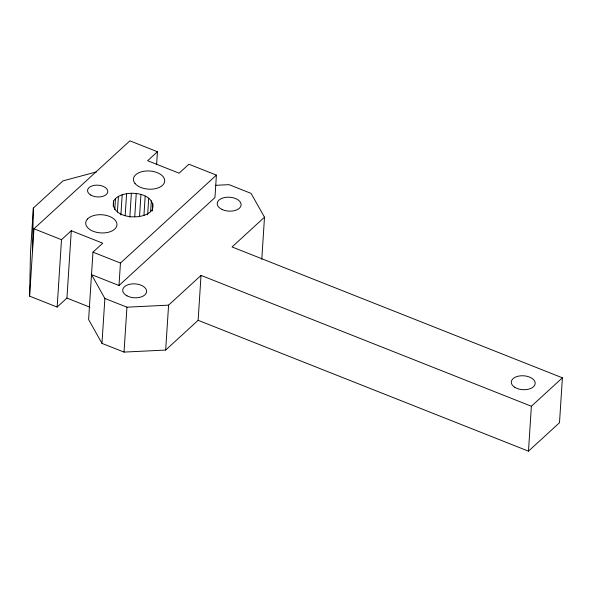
<?xml version="1.0" encoding="UTF-8"?>
<svg xmlns="http://www.w3.org/2000/svg" width="592" height="592" viewBox="0 0 592 592"><rect width="100%" height="100%" fill="white"/><g stroke="black" fill="none" stroke-linecap="round" stroke-linejoin="round"><path stroke-width="0.89" d="M215.473 185.311L229.037 184.66L251.052 193.384L264.506 217.197L232.049 246.953L562.4 377.814L531.379 406.26L201.028 275.398L198.128 320.309L165.679 350.057L124.031 352.092L101.965 343.382L88.608 319.525L92.966 252.162L102.749 243.194L71.292 230.732L66.933 298.094L57.15 307.063L29.6 296.148L30.466 252.939L33.367 208.029L62.959 180.9L96.585 171.858M32.501 251.245L33.367 208.029M29.6 296.148L33.959 228.786L129.892 140.837L157.442 151.752L156.606 164.665M57.15 307.063L61.501 239.701L71.292 230.732M101.965 343.382L104.873 298.472L91.516 274.621L118.999 285.507L214.955 197.565L216.406 175.106L188.9 164.213L179.117 173.182L147.652 160.721L157.442 151.752M113.25 206.534L113.612 200.999C120.783 188.434 156.414 191.223 152.529 209.146C145.351 221.711 109.727 218.922 113.612 200.999M114.789 209.531L115.507 198.461M117.408 211.995L118.422 196.307M120.886 214.97L122.196 194.664M118.999 285.507L120.45 263.055L216.406 175.106M125.164 215.777L126.599 193.628M129.826 217.249L131.372 193.258M124.031 352.092L126.94 307.181L104.873 298.472M134.761 216.635L136.249 193.569M139.512 216.702L140.94 194.553M143.923 215.525L145.173 196.144M147.63 214.866L148.703 198.261M150.612 211.84L151.323 200.769M152.41 210.907L152.884 203.53M165.679 350.057L168.579 305.146L201.028 275.398M261.782 259.355L264.506 217.197M198.128 320.309L528.478 451.163L531.379 406.26M562.4 377.814L559.499 422.718L528.478 451.163M126.94 307.181L168.579 305.146M33.959 228.786L61.501 239.701M92.966 252.162L120.45 263.055M66.933 298.094L89.888 307.189M87.483 219.018L87.054 219.514A15.658 9.095 3.7 0 0 102.631 232.967A15.658 9.095 3.7 0 0 114.374 219.358A15.658 9.095 3.7 0 0 87.483 219.018M135.05 183.52L134.643 182.98A15.658 9.095 3.7 0 1 150.716 171.088A15.658 9.095 3.7 0 1 161.905 185.829A15.658 9.095 3.7 0 1 135.05 183.52M90.776 195.071A10.131 5.883 3.7 0 0 107.537 192.792A10.131 5.883 3.7 0 0 94.705 185.289A10.131 5.883 3.7 0 0 90.776 195.071M514.603 387.183A11.973 6.956 3.7 0 0 534.724 385.17A11.973 6.956 3.7 0 0 520.398 375.846A11.973 6.956 3.7 0 0 514.603 387.183M127.058 295.867A11.973 6.956 3.7 0 0 146.461 292.47A11.973 6.956 3.7 0 0 130.469 284.116A11.973 6.956 3.7 0 0 127.058 295.867M222.207 209.546A11.973 6.956 3.7 0 0 241.07 205.365A11.973 6.956 3.7 0 0 224.213 197.624A11.973 6.956 3.7 0 0 222.207 209.546"/></g></svg>
